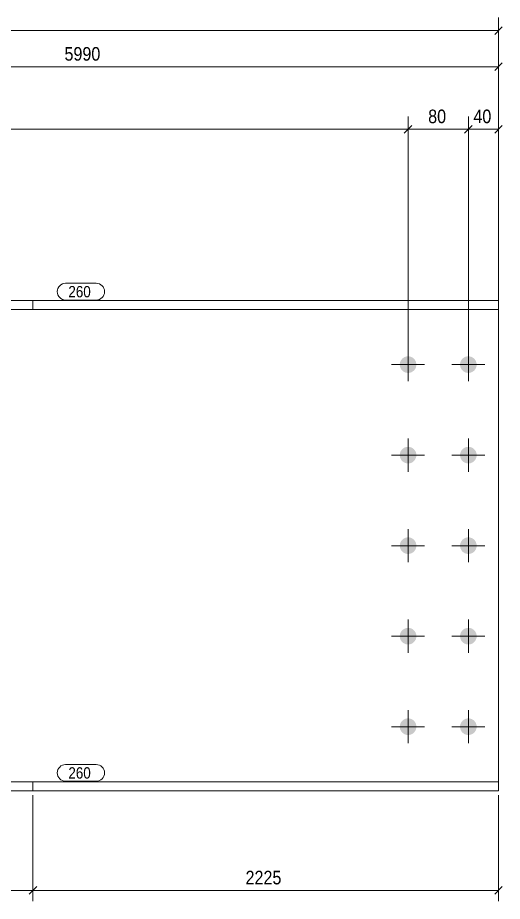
# Model space of a CAD drawing. Header units: millimetres. Extents: x 2 to 825, y 1 to 579.
# Drawn here: x 501 to 608.2, y 184.9 to 380.1 of the extents above; entities that cross this region are included whole.
import ezdxf

# ---------------------------------------------------------------- set-up
doc = ezdxf.new("R2010")
doc.units = ezdxf.units.MM
doc.linetypes.add('XKITLINE00', pattern=[0])
doc.linetypes.add('XKITLINE01', pattern=[4, 1, -1, 1, -1])
for name, color, linetype, lineweight in [('Bolt', 3, 'Continuous', 0), ('Dimensions', 7, 'Continuous', 0), ('Part', 2, 'Continuous', 0), ('PartMark', 7, 'Continuous', 0)]:
    doc.layers.add(name, color=color, linetype=linetype, lineweight=lineweight)
doc.styles.add('ARIAL', font='ARIAL.TTF')

# ---------------------------------------------------------------- blocks, each defined once
blk = doc.blocks.new('*A4')
at = {"layer": 'Bolt'}
for points in [[(585.52, 303.52), (585.52, 303.56), (585.53, 303.61), (585.53, 303.65), (585.54, 303.7), (585.54, 303.74), (585.55, 303.79), (585.56, 303.83), (585.57, 303.87), (585.58, 303.92), (585.59, 303.96), (585.6, 304), (585.61, 304.05), (585.63, 304.09), (585.64, 304.13), (585.66, 304.17), (585.68, 304.21), (585.7, 304.26), (585.72, 304.3), (585.74, 304.34), (585.76, 304.38), (585.78, 304.41), (585.81, 304.45), (585.83, 304.49), (585.86, 304.53), (585.88, 304.56), (585.91, 304.6), (585.94, 304.63), (585.97, 304.67), (586, 304.7), (586.03, 304.74), (586.06, 304.77), (586.09, 304.8), (586.12, 304.83), (586.16, 304.86), (586.19, 304.89), (586.23, 304.92), (586.26, 304.94), (586.3, 304.97), (586.34, 305), (586.37, 305.02), (586.41, 305.04), (586.45, 305.07), (586.49, 305.09), (586.53, 305.11), (586.57, 305.13), (586.61, 305.15), (586.65, 305.17), (586.69, 305.18), (586.74, 305.2), (586.78, 305.21), (586.82, 305.23), (586.87, 305.24), (586.91, 305.25), (586.95, 305.26), (587, 305.27), (587.04, 305.28), (587.09, 305.29), (587.13, 305.29), (587.18, 305.3), (587.22, 305.3), (587.26, 305.3), (587.31, 305.3), (587.35, 305.31), (587.4, 305.3), (587.44, 305.3), (587.49, 305.3), (587.53, 305.3), (587.58, 305.29), (587.62, 305.29), (587.67, 305.28), (587.71, 305.27), (587.76, 305.26), (587.8, 305.25), (587.84, 305.24), (587.89, 305.23), (587.93, 305.21), (587.97, 305.2), (588.01, 305.18), (588.06, 305.17), (588.1, 305.15), (588.14, 305.13), (588.18, 305.11), (588.22, 305.09), (588.26, 305.07), (588.3, 305.04), (588.34, 305.02), (588.37, 305), (588.41, 304.97), (588.45, 304.94), (588.48, 304.92), (588.52, 304.89), (588.55, 304.86), (588.59, 304.83), (588.62, 304.8), (588.65, 304.77), (588.68, 304.74), (588.71, 304.7), (588.74, 304.67), (588.77, 304.63), (588.8, 304.6), (588.83, 304.56), (588.85, 304.53), (588.88, 304.49), (588.9, 304.45), (588.93, 304.41), (588.95, 304.38), (588.97, 304.34), (588.99, 304.3), (589.01, 304.26), (589.03, 304.21), (589.05, 304.17), (589.07, 304.13), (589.08, 304.09), (589.1, 304.05), (589.11, 304), (589.12, 303.96), (589.13, 303.92), (589.14, 303.87), (589.15, 303.83), (589.16, 303.79), (589.17, 303.74), (589.17, 303.7), (589.18, 303.65), (589.18, 303.61), (589.19, 303.56), (589.19, 303.52), (589.19, 303.47), (589.19, 303.43), (589.19, 303.38), (589.18, 303.34), (589.18, 303.29), (589.17, 303.25), (589.17, 303.2), (589.16, 303.16), (589.15, 303.11), (589.14, 303.07), (589.13, 303.03), (589.12, 302.98), (589.11, 302.94), (589.1, 302.9), (589.08, 302.85), (589.07, 302.81), (589.05, 302.77), (589.03, 302.73), (589.01, 302.69), (588.99, 302.65), (588.97, 302.61), (588.95, 302.57), (588.93, 302.53), (588.9, 302.49), (588.88, 302.45), (588.85, 302.42), (588.83, 302.38), (588.8, 302.34), (588.77, 302.31), (588.74, 302.27), (588.71, 302.24), (588.68, 302.21), (588.65, 302.18), (588.62, 302.14), (588.59, 302.11), (588.55, 302.08), (588.52, 302.05), (588.48, 302.03), (588.45, 302), (588.41, 301.97), (588.37, 301.95), (588.34, 301.92), (588.3, 301.9), (588.26, 301.88), (588.22, 301.86), (588.18, 301.83), (588.14, 301.81), (588.1, 301.8), (588.06, 301.78), (588.01, 301.76), (587.97, 301.75), (587.93, 301.73), (587.89, 301.72), (587.84, 301.7), (587.8, 301.69), (587.76, 301.68), (587.71, 301.67), (587.67, 301.67), (587.62, 301.66), (587.58, 301.65), (587.53, 301.65), (587.49, 301.64), (587.44, 301.64), (587.4, 301.64), (587.35, 301.64), (587.31, 301.64), (587.26, 301.64), (587.22, 301.64), (587.18, 301.65), (587.13, 301.65), (587.09, 301.66), (587.04, 301.67), (587, 301.67), (586.95, 301.68), (586.91, 301.69), (586.87, 301.7), (586.82, 301.72), (586.78, 301.73), (586.74, 301.75), (586.69, 301.76), (586.65, 301.78), (586.61, 301.8), (586.57, 301.81), (586.53, 301.83), (586.49, 301.86), (586.45, 301.88), (586.41, 301.9), (586.37, 301.92), (586.34, 301.95), (586.3, 301.97), (586.26, 302), (586.23, 302.03), (586.19, 302.05), (586.16, 302.08), (586.12, 302.11), (586.09, 302.14), (586.06, 302.18), (586.03, 302.21), (586, 302.24), (585.97, 302.27), (585.94, 302.31), (585.91, 302.34), (585.88, 302.38), (585.86, 302.42), (585.83, 302.45), (585.81, 302.49), (585.78, 302.53), (585.76, 302.57), (585.74, 302.61), (585.72, 302.65), (585.7, 302.69), (585.68, 302.73), (585.66, 302.77), (585.64, 302.81), (585.63, 302.85), (585.61, 302.9), (585.6, 302.94), (585.59, 302.98), (585.58, 303.03), (585.57, 303.07), (585.56, 303.11), (585.55, 303.16), (585.54, 303.2), (585.54, 303.25), (585.53, 303.29), (585.53, 303.34), (585.52, 303.38), (585.52, 303.43), (585.52, 303.47)], [(598.86, 303.52), (598.86, 303.56), (598.86, 303.61), (598.86, 303.65), (598.87, 303.7), (598.87, 303.74), (598.88, 303.79), (598.89, 303.83), (598.9, 303.87), (598.91, 303.92), (598.92, 303.96), (598.93, 304), (598.95, 304.05), (598.96, 304.09), (598.98, 304.13), (598.99, 304.17), (599.01, 304.21), (599.03, 304.26), (599.05, 304.3), (599.07, 304.34), (599.09, 304.38), (599.12, 304.41), (599.14, 304.45), (599.16, 304.49), (599.19, 304.53), (599.22, 304.56), (599.24, 304.6), (599.27, 304.63), (599.3, 304.67), (599.33, 304.7), (599.36, 304.74), (599.39, 304.77), (599.42, 304.8), (599.46, 304.83), (599.49, 304.86), (599.53, 304.89), (599.56, 304.92), (599.6, 304.94), (599.63, 304.97), (599.67, 305), (599.71, 305.02), (599.75, 305.04), (599.78, 305.07), (599.82, 305.09), (599.86, 305.11), (599.9, 305.13), (599.95, 305.15), (599.99, 305.17), (600.03, 305.18), (600.07, 305.2), (600.11, 305.21), (600.16, 305.23), (600.2, 305.24), (600.24, 305.25), (600.29, 305.26), (600.33, 305.27), (600.37, 305.28), (600.42, 305.29), (600.46, 305.29), (600.51, 305.3), (600.55, 305.3), (600.6, 305.3), (600.64, 305.3), (600.69, 305.31), (600.73, 305.3), (600.78, 305.3), (600.82, 305.3), (600.87, 305.3), (600.91, 305.29), (600.96, 305.29), (601, 305.28), (601.05, 305.27), (601.09, 305.26), (601.13, 305.25), (601.18, 305.24), (601.22, 305.23), (601.26, 305.21), (601.31, 305.2), (601.35, 305.18), (601.39, 305.17), (601.43, 305.15), (601.47, 305.13), (601.51, 305.11), (601.55, 305.09), (601.59, 305.07), (601.63, 305.04), (601.67, 305.02), (601.71, 305), (601.74, 304.97), (601.78, 304.94), (601.82, 304.92), (601.85, 304.89), (601.89, 304.86), (601.92, 304.83), (601.95, 304.8), (601.98, 304.77), (602.02, 304.74), (602.05, 304.7), (602.08, 304.67), (602.11, 304.63), (602.13, 304.6), (602.16, 304.56), (602.19, 304.53), (602.21, 304.49), (602.24, 304.45), (602.26, 304.41), (602.28, 304.38), (602.3, 304.34), (602.33, 304.3), (602.35, 304.26), (602.36, 304.21), (602.38, 304.17), (602.4, 304.13), (602.41, 304.09), (602.43, 304.05), (602.44, 304), (602.45, 303.96), (602.47, 303.92), (602.48, 303.87), (602.49, 303.83), (602.49, 303.79), (602.5, 303.74), (602.51, 303.7), (602.51, 303.65), (602.52, 303.61), (602.52, 303.56), (602.52, 303.52), (602.52, 303.47), (602.52, 303.43), (602.52, 303.38), (602.52, 303.34), (602.51, 303.29), (602.51, 303.25), (602.5, 303.2), (602.49, 303.16), (602.49, 303.11), (602.48, 303.07), (602.47, 303.03), (602.45, 302.98), (602.44, 302.94), (602.43, 302.9), (602.41, 302.85), (602.4, 302.81), (602.38, 302.77), (602.36, 302.73), (602.35, 302.69), (602.33, 302.65), (602.3, 302.61), (602.28, 302.57), (602.26, 302.53), (602.24, 302.49), (602.21, 302.45), (602.19, 302.42), (602.16, 302.38), (602.13, 302.34), (602.11, 302.31), (602.08, 302.27), (602.05, 302.24), (602.02, 302.21), (601.98, 302.18), (601.95, 302.14), (601.92, 302.11), (601.89, 302.08), (601.85, 302.05), (601.82, 302.03), (601.78, 302), (601.74, 301.97), (601.71, 301.95), (601.67, 301.92), (601.63, 301.9), (601.59, 301.88), (601.55, 301.86), (601.51, 301.83), (601.47, 301.81), (601.43, 301.8), (601.39, 301.78), (601.35, 301.76), (601.31, 301.75), (601.26, 301.73), (601.22, 301.72), (601.18, 301.7), (601.13, 301.69), (601.09, 301.68), (601.05, 301.67), (601, 301.67), (600.96, 301.66), (600.91, 301.65), (600.87, 301.65), (600.82, 301.64), (600.78, 301.64), (600.73, 301.64), (600.69, 301.64), (600.64, 301.64), (600.6, 301.64), (600.55, 301.64), (600.51, 301.65), (600.46, 301.65), (600.42, 301.66), (600.37, 301.67), (600.33, 301.67), (600.29, 301.68), (600.24, 301.69), (600.2, 301.7), (600.16, 301.72), (600.11, 301.73), (600.07, 301.75), (600.03, 301.76), (599.99, 301.78), (599.95, 301.8), (599.9, 301.81), (599.86, 301.83), (599.82, 301.86), (599.78, 301.88), (599.75, 301.9), (599.71, 301.92), (599.67, 301.95), (599.63, 301.97), (599.6, 302), (599.56, 302.03), (599.53, 302.05), (599.49, 302.08), (599.46, 302.11), (599.42, 302.14), (599.39, 302.18), (599.36, 302.21), (599.33, 302.24), (599.3, 302.27), (599.27, 302.31), (599.24, 302.34), (599.22, 302.38), (599.19, 302.42), (599.16, 302.45), (599.14, 302.49), (599.12, 302.53), (599.09, 302.57), (599.07, 302.61), (599.05, 302.65), (599.03, 302.69), (599.01, 302.73), (598.99, 302.77), (598.98, 302.81), (598.96, 302.85), (598.95, 302.9), (598.93, 302.94), (598.92, 302.98), (598.91, 303.03), (598.9, 303.07), (598.89, 303.11), (598.88, 303.16), (598.87, 303.2), (598.87, 303.25), (598.86, 303.29), (598.86, 303.34), (598.86, 303.38), (598.86, 303.43), (598.85, 303.47)], [(585.52, 283.52), (585.52, 283.56), (585.53, 283.61), (585.53, 283.65), (585.54, 283.7), (585.54, 283.74), (585.55, 283.79), (585.56, 283.83), (585.57, 283.87), (585.58, 283.92), (585.59, 283.96), (585.6, 284), (585.61, 284.05), (585.63, 284.09), (585.64, 284.13), (585.66, 284.17), (585.68, 284.21), (585.7, 284.26), (585.72, 284.3), (585.74, 284.34), (585.76, 284.38), (585.78, 284.41), (585.81, 284.45), (585.83, 284.49), (585.86, 284.53), (585.88, 284.56), (585.91, 284.6), (585.94, 284.63), (585.97, 284.67), (586, 284.7), (586.03, 284.74), (586.06, 284.77), (586.09, 284.8), (586.12, 284.83), (586.16, 284.86), (586.19, 284.89), (586.23, 284.92), (586.26, 284.94), (586.3, 284.97), (586.34, 285), (586.37, 285.02), (586.41, 285.04), (586.45, 285.07), (586.49, 285.09), (586.53, 285.11), (586.57, 285.13), (586.61, 285.15), (586.65, 285.17), (586.69, 285.18), (586.74, 285.2), (586.78, 285.21), (586.82, 285.23), (586.87, 285.24), (586.91, 285.25), (586.95, 285.26), (587, 285.27), (587.04, 285.28), (587.09, 285.29), (587.13, 285.29), (587.18, 285.3), (587.22, 285.3), (587.26, 285.3), (587.31, 285.3), (587.35, 285.31), (587.4, 285.3), (587.44, 285.3), (587.49, 285.3), (587.53, 285.3), (587.58, 285.29), (587.62, 285.29), (587.67, 285.28), (587.71, 285.27), (587.76, 285.26), (587.8, 285.25), (587.84, 285.24), (587.89, 285.23), (587.93, 285.21), (587.97, 285.2), (588.01, 285.18), (588.06, 285.17), (588.1, 285.15), (588.14, 285.13), (588.18, 285.11), (588.22, 285.09), (588.26, 285.07), (588.3, 285.04), (588.34, 285.02), (588.37, 285), (588.41, 284.97), (588.45, 284.94), (588.48, 284.92), (588.52, 284.89), (588.55, 284.86), (588.59, 284.83), (588.62, 284.8), (588.65, 284.77), (588.68, 284.74), (588.71, 284.7), (588.74, 284.67), (588.77, 284.63), (588.8, 284.6), (588.83, 284.56), (588.85, 284.53), (588.88, 284.49), (588.9, 284.45), (588.93, 284.41), (588.95, 284.38), (588.97, 284.34), (588.99, 284.3), (589.01, 284.26), (589.03, 284.21), (589.05, 284.17), (589.07, 284.13), (589.08, 284.09), (589.1, 284.05), (589.11, 284), (589.12, 283.96), (589.13, 283.92), (589.14, 283.87), (589.15, 283.83), (589.16, 283.79), (589.17, 283.74), (589.17, 283.7), (589.18, 283.65), (589.18, 283.61), (589.19, 283.56), (589.19, 283.52), (589.19, 283.47), (589.19, 283.43), (589.19, 283.38), (589.18, 283.34), (589.18, 283.29), (589.17, 283.25), (589.17, 283.2), (589.16, 283.16), (589.15, 283.11), (589.14, 283.07), (589.13, 283.03), (589.12, 282.98), (589.11, 282.94), (589.1, 282.9), (589.08, 282.85), (589.07, 282.81), (589.05, 282.77), (589.03, 282.73), (589.01, 282.69), (588.99, 282.65), (588.97, 282.61), (588.95, 282.57), (588.93, 282.53), (588.9, 282.49), (588.88, 282.45), (588.85, 282.42), (588.83, 282.38), (588.8, 282.34), (588.77, 282.31), (588.74, 282.27), (588.71, 282.24), (588.68, 282.21), (588.65, 282.18), (588.62, 282.14), (588.59, 282.11), (588.55, 282.08), (588.52, 282.05), (588.48, 282.03), (588.45, 282), (588.41, 281.97), (588.37, 281.95), (588.34, 281.92), (588.3, 281.9), (588.26, 281.88), (588.22, 281.86), (588.18, 281.83), (588.14, 281.81), (588.1, 281.8), (588.06, 281.78), (588.01, 281.76), (587.97, 281.75), (587.93, 281.73), (587.89, 281.72), (587.84, 281.7), (587.8, 281.69), (587.76, 281.68), (587.71, 281.67), (587.67, 281.67), (587.62, 281.66), (587.58, 281.65), (587.53, 281.65), (587.49, 281.64), (587.44, 281.64), (587.4, 281.64), (587.35, 281.64), (587.31, 281.64), (587.26, 281.64), (587.22, 281.64), (587.18, 281.65), (587.13, 281.65), (587.09, 281.66), (587.04, 281.67), (587, 281.67), (586.95, 281.68), (586.91, 281.69), (586.87, 281.7), (586.82, 281.72), (586.78, 281.73), (586.74, 281.75), (586.69, 281.76), (586.65, 281.78), (586.61, 281.8), (586.57, 281.81), (586.53, 281.83), (586.49, 281.86), (586.45, 281.88), (586.41, 281.9), (586.37, 281.92), (586.34, 281.95), (586.3, 281.97), (586.26, 282), (586.23, 282.03), (586.19, 282.05), (586.16, 282.08), (586.12, 282.11), (586.09, 282.14), (586.06, 282.18), (586.03, 282.21), (586, 282.24), (585.97, 282.27), (585.94, 282.31), (585.91, 282.34), (585.88, 282.38), (585.86, 282.42), (585.83, 282.45), (585.81, 282.49), (585.78, 282.53), (585.76, 282.57), (585.74, 282.61), (585.72, 282.65), (585.7, 282.69), (585.68, 282.73), (585.66, 282.77), (585.64, 282.81), (585.63, 282.85), (585.61, 282.9), (585.6, 282.94), (585.59, 282.98), (585.58, 283.03), (585.57, 283.07), (585.56, 283.11), (585.55, 283.16), (585.54, 283.2), (585.54, 283.25), (585.53, 283.29), (585.53, 283.34), (585.52, 283.38), (585.52, 283.43), (585.52, 283.47)], [(598.86, 283.52), (598.86, 283.56), (598.86, 283.61), (598.86, 283.65), (598.87, 283.7), (598.87, 283.74), (598.88, 283.79), (598.89, 283.83), (598.9, 283.87), (598.91, 283.92), (598.92, 283.96), (598.93, 284), (598.95, 284.05), (598.96, 284.09), (598.98, 284.13), (598.99, 284.17), (599.01, 284.21), (599.03, 284.26), (599.05, 284.3), (599.07, 284.34), (599.09, 284.38), (599.12, 284.41), (599.14, 284.45), (599.16, 284.49), (599.19, 284.53), (599.22, 284.56), (599.24, 284.6), (599.27, 284.63), (599.3, 284.67), (599.33, 284.7), (599.36, 284.74), (599.39, 284.77), (599.42, 284.8), (599.46, 284.83), (599.49, 284.86), (599.53, 284.89), (599.56, 284.92), (599.6, 284.94), (599.63, 284.97), (599.67, 285), (599.71, 285.02), (599.75, 285.04), (599.78, 285.07), (599.82, 285.09), (599.86, 285.11), (599.9, 285.13), (599.95, 285.15), (599.99, 285.17), (600.03, 285.18), (600.07, 285.2), (600.11, 285.21), (600.16, 285.23), (600.2, 285.24), (600.24, 285.25), (600.29, 285.26), (600.33, 285.27), (600.37, 285.28), (600.42, 285.29), (600.46, 285.29), (600.51, 285.3), (600.55, 285.3), (600.6, 285.3), (600.64, 285.3), (600.69, 285.31), (600.73, 285.3), (600.78, 285.3), (600.82, 285.3), (600.87, 285.3), (600.91, 285.29), (600.96, 285.29), (601, 285.28), (601.05, 285.27), (601.09, 285.26), (601.13, 285.25), (601.18, 285.24), (601.22, 285.23), (601.26, 285.21), (601.31, 285.2), (601.35, 285.18), (601.39, 285.17), (601.43, 285.15), (601.47, 285.13), (601.51, 285.11), (601.55, 285.09), (601.59, 285.07), (601.63, 285.04), (601.67, 285.02), (601.71, 285), (601.74, 284.97), (601.78, 284.94), (601.82, 284.92), (601.85, 284.89), (601.89, 284.86), (601.92, 284.83), (601.95, 284.8), (601.98, 284.77), (602.02, 284.74), (602.05, 284.7), (602.08, 284.67), (602.11, 284.63), (602.13, 284.6), (602.16, 284.56), (602.19, 284.53), (602.21, 284.49), (602.24, 284.45), (602.26, 284.41), (602.28, 284.38), (602.3, 284.34), (602.33, 284.3), (602.35, 284.26), (602.36, 284.21), (602.38, 284.17), (602.4, 284.13), (602.41, 284.09), (602.43, 284.05), (602.44, 284), (602.45, 283.96), (602.47, 283.92), (602.48, 283.87), (602.49, 283.83), (602.49, 283.79), (602.5, 283.74), (602.51, 283.7), (602.51, 283.65), (602.52, 283.61), (602.52, 283.56), (602.52, 283.52), (602.52, 283.47), (602.52, 283.43), (602.52, 283.38), (602.52, 283.34), (602.51, 283.29), (602.51, 283.25), (602.5, 283.2), (602.49, 283.16), (602.49, 283.11), (602.48, 283.07), (602.47, 283.03), (602.45, 282.98), (602.44, 282.94), (602.43, 282.9), (602.41, 282.85), (602.4, 282.81), (602.38, 282.77), (602.36, 282.73), (602.35, 282.69), (602.33, 282.65), (602.3, 282.61), (602.28, 282.57), (602.26, 282.53), (602.24, 282.49), (602.21, 282.45), (602.19, 282.42), (602.16, 282.38), (602.13, 282.34), (602.11, 282.31), (602.08, 282.27), (602.05, 282.24), (602.02, 282.21), (601.98, 282.18), (601.95, 282.14), (601.92, 282.11), (601.89, 282.08), (601.85, 282.05), (601.82, 282.03), (601.78, 282), (601.74, 281.97), (601.71, 281.95), (601.67, 281.92), (601.63, 281.9), (601.59, 281.88), (601.55, 281.86), (601.51, 281.83), (601.47, 281.81), (601.43, 281.8), (601.39, 281.78), (601.35, 281.76), (601.31, 281.75), (601.26, 281.73), (601.22, 281.72), (601.18, 281.7), (601.13, 281.69), (601.09, 281.68), (601.05, 281.67), (601, 281.67), (600.96, 281.66), (600.91, 281.65), (600.87, 281.65), (600.82, 281.64), (600.78, 281.64), (600.73, 281.64), (600.69, 281.64), (600.64, 281.64), (600.6, 281.64), (600.55, 281.64), (600.51, 281.65), (600.46, 281.65), (600.42, 281.66), (600.37, 281.67), (600.33, 281.67), (600.29, 281.68), (600.24, 281.69), (600.2, 281.7), (600.16, 281.72), (600.11, 281.73), (600.07, 281.75), (600.03, 281.76), (599.99, 281.78), (599.95, 281.8), (599.9, 281.81), (599.86, 281.83), (599.82, 281.86), (599.78, 281.88), (599.75, 281.9), (599.71, 281.92), (599.67, 281.95), (599.63, 281.97), (599.6, 282), (599.56, 282.03), (599.53, 282.05), (599.49, 282.08), (599.46, 282.11), (599.42, 282.14), (599.39, 282.18), (599.36, 282.21), (599.33, 282.24), (599.3, 282.27), (599.27, 282.31), (599.24, 282.34), (599.22, 282.38), (599.19, 282.42), (599.16, 282.45), (599.14, 282.49), (599.12, 282.53), (599.09, 282.57), (599.07, 282.61), (599.05, 282.65), (599.03, 282.69), (599.01, 282.73), (598.99, 282.77), (598.98, 282.81), (598.96, 282.85), (598.95, 282.9), (598.93, 282.94), (598.92, 282.98), (598.91, 283.03), (598.9, 283.07), (598.89, 283.11), (598.88, 283.16), (598.87, 283.2), (598.87, 283.25), (598.86, 283.29), (598.86, 283.34), (598.86, 283.38), (598.86, 283.43), (598.85, 283.47)], [(585.52, 263.52), (585.52, 263.56), (585.53, 263.61), (585.53, 263.65), (585.54, 263.7), (585.54, 263.74), (585.55, 263.79), (585.56, 263.83), (585.57, 263.87), (585.58, 263.92), (585.59, 263.96), (585.6, 264), (585.61, 264.05), (585.63, 264.09), (585.64, 264.13), (585.66, 264.17), (585.68, 264.21), (585.7, 264.26), (585.72, 264.3), (585.74, 264.34), (585.76, 264.38), (585.78, 264.41), (585.81, 264.45), (585.83, 264.49), (585.86, 264.53), (585.88, 264.56), (585.91, 264.6), (585.94, 264.63), (585.97, 264.67), (586, 264.7), (586.03, 264.74), (586.06, 264.77), (586.09, 264.8), (586.12, 264.83), (586.16, 264.86), (586.19, 264.89), (586.23, 264.92), (586.26, 264.94), (586.3, 264.97), (586.34, 265), (586.37, 265.02), (586.41, 265.04), (586.45, 265.07), (586.49, 265.09), (586.53, 265.11), (586.57, 265.13), (586.61, 265.15), (586.65, 265.17), (586.69, 265.18), (586.74, 265.2), (586.78, 265.21), (586.82, 265.23), (586.87, 265.24), (586.91, 265.25), (586.95, 265.26), (587, 265.27), (587.04, 265.28), (587.09, 265.29), (587.13, 265.29), (587.18, 265.3), (587.22, 265.3), (587.26, 265.3), (587.31, 265.3), (587.35, 265.31), (587.4, 265.3), (587.44, 265.3), (587.49, 265.3), (587.53, 265.3), (587.58, 265.29), (587.62, 265.29), (587.67, 265.28), (587.71, 265.27), (587.76, 265.26), (587.8, 265.25), (587.84, 265.24), (587.89, 265.23), (587.93, 265.21), (587.97, 265.2), (588.01, 265.18), (588.06, 265.17), (588.1, 265.15), (588.14, 265.13), (588.18, 265.11), (588.22, 265.09), (588.26, 265.07), (588.3, 265.04), (588.34, 265.02), (588.37, 265), (588.41, 264.97), (588.45, 264.94), (588.48, 264.92), (588.52, 264.89), (588.55, 264.86), (588.59, 264.83), (588.62, 264.8), (588.65, 264.77), (588.68, 264.74), (588.71, 264.7), (588.74, 264.67), (588.77, 264.63), (588.8, 264.6), (588.83, 264.56), (588.85, 264.53), (588.88, 264.49), (588.9, 264.45), (588.93, 264.41), (588.95, 264.38), (588.97, 264.34), (588.99, 264.3), (589.01, 264.26), (589.03, 264.21), (589.05, 264.17), (589.07, 264.13), (589.08, 264.09), (589.1, 264.05), (589.11, 264), (589.12, 263.96), (589.13, 263.92), (589.14, 263.87), (589.15, 263.83), (589.16, 263.79), (589.17, 263.74), (589.17, 263.7), (589.18, 263.65), (589.18, 263.61), (589.19, 263.56), (589.19, 263.52), (589.19, 263.47), (589.19, 263.43), (589.19, 263.38), (589.18, 263.34), (589.18, 263.29), (589.17, 263.25), (589.17, 263.2), (589.16, 263.16), (589.15, 263.11), (589.14, 263.07), (589.13, 263.03), (589.12, 262.98), (589.11, 262.94), (589.1, 262.9), (589.08, 262.85), (589.07, 262.81), (589.05, 262.77), (589.03, 262.73), (589.01, 262.69), (588.99, 262.65), (588.97, 262.61), (588.95, 262.57), (588.93, 262.53), (588.9, 262.49), (588.88, 262.45), (588.85, 262.42), (588.83, 262.38), (588.8, 262.34), (588.77, 262.31), (588.74, 262.27), (588.71, 262.24), (588.68, 262.21), (588.65, 262.18), (588.62, 262.14), (588.59, 262.11), (588.55, 262.08), (588.52, 262.05), (588.48, 262.03), (588.45, 262), (588.41, 261.97), (588.37, 261.95), (588.34, 261.92), (588.3, 261.9), (588.26, 261.88), (588.22, 261.86), (588.18, 261.83), (588.14, 261.81), (588.1, 261.8), (588.06, 261.78), (588.01, 261.76), (587.97, 261.75), (587.93, 261.73), (587.89, 261.72), (587.84, 261.7), (587.8, 261.69), (587.76, 261.68), (587.71, 261.67), (587.67, 261.67), (587.62, 261.66), (587.58, 261.65), (587.53, 261.65), (587.49, 261.64), (587.44, 261.64), (587.4, 261.64), (587.35, 261.64), (587.31, 261.64), (587.26, 261.64), (587.22, 261.64), (587.18, 261.65), (587.13, 261.65), (587.09, 261.66), (587.04, 261.67), (587, 261.67), (586.95, 261.68), (586.91, 261.69), (586.87, 261.7), (586.82, 261.72), (586.78, 261.73), (586.74, 261.75), (586.69, 261.76), (586.65, 261.78), (586.61, 261.8), (586.57, 261.81), (586.53, 261.83), (586.49, 261.86), (586.45, 261.88), (586.41, 261.9), (586.37, 261.92), (586.34, 261.95), (586.3, 261.97), (586.26, 262), (586.23, 262.03), (586.19, 262.05), (586.16, 262.08), (586.12, 262.11), (586.09, 262.14), (586.06, 262.18), (586.03, 262.21), (586, 262.24), (585.97, 262.27), (585.94, 262.31), (585.91, 262.34), (585.88, 262.38), (585.86, 262.42), (585.83, 262.45), (585.81, 262.49), (585.78, 262.53), (585.76, 262.57), (585.74, 262.61), (585.72, 262.65), (585.7, 262.69), (585.68, 262.73), (585.66, 262.77), (585.64, 262.81), (585.63, 262.85), (585.61, 262.9), (585.6, 262.94), (585.59, 262.98), (585.58, 263.03), (585.57, 263.07), (585.56, 263.11), (585.55, 263.16), (585.54, 263.2), (585.54, 263.25), (585.53, 263.29), (585.53, 263.34), (585.52, 263.38), (585.52, 263.43), (585.52, 263.47)], [(598.86, 263.52), (598.86, 263.56), (598.86, 263.61), (598.86, 263.65), (598.87, 263.7), (598.87, 263.74), (598.88, 263.79), (598.89, 263.83), (598.9, 263.87), (598.91, 263.92), (598.92, 263.96), (598.93, 264), (598.95, 264.05), (598.96, 264.09), (598.98, 264.13), (598.99, 264.17), (599.01, 264.21), (599.03, 264.26), (599.05, 264.3), (599.07, 264.34), (599.09, 264.38), (599.12, 264.41), (599.14, 264.45), (599.16, 264.49), (599.19, 264.53), (599.22, 264.56), (599.24, 264.6), (599.27, 264.63), (599.3, 264.67), (599.33, 264.7), (599.36, 264.74), (599.39, 264.77), (599.42, 264.8), (599.46, 264.83), (599.49, 264.86), (599.53, 264.89), (599.56, 264.92), (599.6, 264.94), (599.63, 264.97), (599.67, 265), (599.71, 265.02), (599.75, 265.04), (599.78, 265.07), (599.82, 265.09), (599.86, 265.11), (599.9, 265.13), (599.95, 265.15), (599.99, 265.17), (600.03, 265.18), (600.07, 265.2), (600.11, 265.21), (600.16, 265.23), (600.2, 265.24), (600.24, 265.25), (600.29, 265.26), (600.33, 265.27), (600.37, 265.28), (600.42, 265.29), (600.46, 265.29), (600.51, 265.3), (600.55, 265.3), (600.6, 265.3), (600.64, 265.3), (600.69, 265.31), (600.73, 265.3), (600.78, 265.3), (600.82, 265.3), (600.87, 265.3), (600.91, 265.29), (600.96, 265.29), (601, 265.28), (601.05, 265.27), (601.09, 265.26), (601.13, 265.25), (601.18, 265.24), (601.22, 265.23), (601.26, 265.21), (601.31, 265.2), (601.35, 265.18), (601.39, 265.17), (601.43, 265.15), (601.47, 265.13), (601.51, 265.11), (601.55, 265.09), (601.59, 265.07), (601.63, 265.04), (601.67, 265.02), (601.71, 265), (601.74, 264.97), (601.78, 264.94), (601.82, 264.92), (601.85, 264.89), (601.89, 264.86), (601.92, 264.83), (601.95, 264.8), (601.98, 264.77), (602.02, 264.74), (602.05, 264.7), (602.08, 264.67), (602.11, 264.63), (602.13, 264.6), (602.16, 264.56), (602.19, 264.53), (602.21, 264.49), (602.24, 264.45), (602.26, 264.41), (602.28, 264.38), (602.3, 264.34), (602.33, 264.3), (602.35, 264.26), (602.36, 264.21), (602.38, 264.17), (602.4, 264.13), (602.41, 264.09), (602.43, 264.05), (602.44, 264), (602.45, 263.96), (602.47, 263.92), (602.48, 263.87), (602.49, 263.83), (602.49, 263.79), (602.5, 263.74), (602.51, 263.7), (602.51, 263.65), (602.52, 263.61), (602.52, 263.56), (602.52, 263.52), (602.52, 263.47), (602.52, 263.43), (602.52, 263.38), (602.52, 263.34), (602.51, 263.29), (602.51, 263.25), (602.5, 263.2), (602.49, 263.16), (602.49, 263.11), (602.48, 263.07), (602.47, 263.03), (602.45, 262.98), (602.44, 262.94), (602.43, 262.9), (602.41, 262.85), (602.4, 262.81), (602.38, 262.77), (602.36, 262.73), (602.35, 262.69), (602.33, 262.65), (602.3, 262.61), (602.28, 262.57), (602.26, 262.53), (602.24, 262.49), (602.21, 262.45), (602.19, 262.42), (602.16, 262.38), (602.13, 262.34), (602.11, 262.31), (602.08, 262.27), (602.05, 262.24), (602.02, 262.21), (601.98, 262.18), (601.95, 262.14), (601.92, 262.11), (601.89, 262.08), (601.85, 262.05), (601.82, 262.03), (601.78, 262), (601.74, 261.97), (601.71, 261.95), (601.67, 261.92), (601.63, 261.9), (601.59, 261.88), (601.55, 261.86), (601.51, 261.83), (601.47, 261.81), (601.43, 261.8), (601.39, 261.78), (601.35, 261.76), (601.31, 261.75), (601.26, 261.73), (601.22, 261.72), (601.18, 261.7), (601.13, 261.69), (601.09, 261.68), (601.05, 261.67), (601, 261.67), (600.96, 261.66), (600.91, 261.65), (600.87, 261.65), (600.82, 261.64), (600.78, 261.64), (600.73, 261.64), (600.69, 261.64), (600.64, 261.64), (600.6, 261.64), (600.55, 261.64), (600.51, 261.65), (600.46, 261.65), (600.42, 261.66), (600.37, 261.67), (600.33, 261.67), (600.29, 261.68), (600.24, 261.69), (600.2, 261.7), (600.16, 261.72), (600.11, 261.73), (600.07, 261.75), (600.03, 261.76), (599.99, 261.78), (599.95, 261.8), (599.9, 261.81), (599.86, 261.83), (599.82, 261.86), (599.78, 261.88), (599.75, 261.9), (599.71, 261.92), (599.67, 261.95), (599.63, 261.97), (599.6, 262), (599.56, 262.03), (599.53, 262.05), (599.49, 262.08), (599.46, 262.11), (599.42, 262.14), (599.39, 262.18), (599.36, 262.21), (599.33, 262.24), (599.3, 262.27), (599.27, 262.31), (599.24, 262.34), (599.22, 262.38), (599.19, 262.42), (599.16, 262.45), (599.14, 262.49), (599.12, 262.53), (599.09, 262.57), (599.07, 262.61), (599.05, 262.65), (599.03, 262.69), (599.01, 262.73), (598.99, 262.77), (598.98, 262.81), (598.96, 262.85), (598.95, 262.9), (598.93, 262.94), (598.92, 262.98), (598.91, 263.03), (598.9, 263.07), (598.89, 263.11), (598.88, 263.16), (598.87, 263.2), (598.87, 263.25), (598.86, 263.29), (598.86, 263.34), (598.86, 263.38), (598.86, 263.43), (598.85, 263.47)], [(585.52, 243.52), (585.52, 243.56), (585.53, 243.61), (585.53, 243.65), (585.54, 243.7), (585.54, 243.74), (585.55, 243.79), (585.56, 243.83), (585.57, 243.87), (585.58, 243.92), (585.59, 243.96), (585.6, 244), (585.61, 244.05), (585.63, 244.09), (585.64, 244.13), (585.66, 244.17), (585.68, 244.21), (585.7, 244.26), (585.72, 244.3), (585.74, 244.34), (585.76, 244.38), (585.78, 244.41), (585.81, 244.45), (585.83, 244.49), (585.86, 244.53), (585.88, 244.56), (585.91, 244.6), (585.94, 244.63), (585.97, 244.67), (586, 244.7), (586.03, 244.74), (586.06, 244.77), (586.09, 244.8), (586.12, 244.83), (586.16, 244.86), (586.19, 244.89), (586.23, 244.92), (586.26, 244.94), (586.3, 244.97), (586.34, 245), (586.37, 245.02), (586.41, 245.04), (586.45, 245.07), (586.49, 245.09), (586.53, 245.11), (586.57, 245.13), (586.61, 245.15), (586.65, 245.17), (586.69, 245.18), (586.74, 245.2), (586.78, 245.21), (586.82, 245.23), (586.87, 245.24), (586.91, 245.25), (586.95, 245.26), (587, 245.27), (587.04, 245.28), (587.09, 245.29), (587.13, 245.29), (587.18, 245.3), (587.22, 245.3), (587.26, 245.3), (587.31, 245.3), (587.35, 245.31), (587.4, 245.3), (587.44, 245.3), (587.49, 245.3), (587.53, 245.3), (587.58, 245.29), (587.62, 245.29), (587.67, 245.28), (587.71, 245.27), (587.76, 245.26), (587.8, 245.25), (587.84, 245.24), (587.89, 245.23), (587.93, 245.21), (587.97, 245.2), (588.01, 245.18), (588.06, 245.17), (588.1, 245.15), (588.14, 245.13), (588.18, 245.11), (588.22, 245.09), (588.26, 245.07), (588.3, 245.04), (588.34, 245.02), (588.37, 245), (588.41, 244.97), (588.45, 244.94), (588.48, 244.92), (588.52, 244.89), (588.55, 244.86), (588.59, 244.83), (588.62, 244.8), (588.65, 244.77), (588.68, 244.74), (588.71, 244.7), (588.74, 244.67), (588.77, 244.63), (588.8, 244.6), (588.83, 244.56), (588.85, 244.53), (588.88, 244.49), (588.9, 244.45), (588.93, 244.41), (588.95, 244.38), (588.97, 244.34), (588.99, 244.3), (589.01, 244.26), (589.03, 244.21), (589.05, 244.17), (589.07, 244.13), (589.08, 244.09), (589.1, 244.05), (589.11, 244), (589.12, 243.96), (589.13, 243.92), (589.14, 243.87), (589.15, 243.83), (589.16, 243.79), (589.17, 243.74), (589.17, 243.7), (589.18, 243.65), (589.18, 243.61), (589.19, 243.56), (589.19, 243.52), (589.19, 243.47), (589.19, 243.43), (589.19, 243.38), (589.18, 243.34), (589.18, 243.29), (589.17, 243.25), (589.17, 243.2), (589.16, 243.16), (589.15, 243.11), (589.14, 243.07), (589.13, 243.03), (589.12, 242.98), (589.11, 242.94), (589.1, 242.9), (589.08, 242.85), (589.07, 242.81), (589.05, 242.77), (589.03, 242.73), (589.01, 242.69), (588.99, 242.65), (588.97, 242.61), (588.95, 242.57), (588.93, 242.53), (588.9, 242.49), (588.88, 242.45), (588.85, 242.42), (588.83, 242.38), (588.8, 242.34), (588.77, 242.31), (588.74, 242.27), (588.71, 242.24), (588.68, 242.21), (588.65, 242.18), (588.62, 242.14), (588.59, 242.11), (588.55, 242.08), (588.52, 242.05), (588.48, 242.03), (588.45, 242), (588.41, 241.97), (588.37, 241.95), (588.34, 241.92), (588.3, 241.9), (588.26, 241.88), (588.22, 241.86), (588.18, 241.83), (588.14, 241.81), (588.1, 241.8), (588.06, 241.78), (588.01, 241.76), (587.97, 241.75), (587.93, 241.73), (587.89, 241.72), (587.84, 241.7), (587.8, 241.69), (587.76, 241.68), (587.71, 241.67), (587.67, 241.67), (587.62, 241.66), (587.58, 241.65), (587.53, 241.65), (587.49, 241.64), (587.44, 241.64), (587.4, 241.64), (587.35, 241.64), (587.31, 241.64), (587.26, 241.64), (587.22, 241.64), (587.18, 241.65), (587.13, 241.65), (587.09, 241.66), (587.04, 241.67), (587, 241.67), (586.95, 241.68), (586.91, 241.69), (586.87, 241.7), (586.82, 241.72), (586.78, 241.73), (586.74, 241.75), (586.69, 241.76), (586.65, 241.78), (586.61, 241.8), (586.57, 241.81), (586.53, 241.83), (586.49, 241.86), (586.45, 241.88), (586.41, 241.9), (586.37, 241.92), (586.34, 241.95), (586.3, 241.97), (586.26, 242), (586.23, 242.03), (586.19, 242.05), (586.16, 242.08), (586.12, 242.11), (586.09, 242.14), (586.06, 242.18), (586.03, 242.21), (586, 242.24), (585.97, 242.27), (585.94, 242.31), (585.91, 242.34), (585.88, 242.38), (585.86, 242.42), (585.83, 242.45), (585.81, 242.49), (585.78, 242.53), (585.76, 242.57), (585.74, 242.61), (585.72, 242.65), (585.7, 242.69), (585.68, 242.73), (585.66, 242.77), (585.64, 242.81), (585.63, 242.85), (585.61, 242.9), (585.6, 242.94), (585.59, 242.98), (585.58, 243.03), (585.57, 243.07), (585.56, 243.11), (585.55, 243.16), (585.54, 243.2), (585.54, 243.25), (585.53, 243.29), (585.53, 243.34), (585.52, 243.38), (585.52, 243.43), (585.52, 243.47)], [(598.86, 243.52), (598.86, 243.56), (598.86, 243.61), (598.86, 243.65), (598.87, 243.7), (598.87, 243.74), (598.88, 243.79), (598.89, 243.83), (598.9, 243.87), (598.91, 243.92), (598.92, 243.96), (598.93, 244), (598.95, 244.05), (598.96, 244.09), (598.98, 244.13), (598.99, 244.17), (599.01, 244.21), (599.03, 244.26), (599.05, 244.3), (599.07, 244.34), (599.09, 244.38), (599.12, 244.41), (599.14, 244.45), (599.16, 244.49), (599.19, 244.53), (599.22, 244.56), (599.24, 244.6), (599.27, 244.63), (599.3, 244.67), (599.33, 244.7), (599.36, 244.74), (599.39, 244.77), (599.42, 244.8), (599.46, 244.83), (599.49, 244.86), (599.53, 244.89), (599.56, 244.92), (599.6, 244.94), (599.63, 244.97), (599.67, 245), (599.71, 245.02), (599.75, 245.04), (599.78, 245.07), (599.82, 245.09), (599.86, 245.11), (599.9, 245.13), (599.95, 245.15), (599.99, 245.17), (600.03, 245.18), (600.07, 245.2), (600.11, 245.21), (600.16, 245.23), (600.2, 245.24), (600.24, 245.25), (600.29, 245.26), (600.33, 245.27), (600.37, 245.28), (600.42, 245.29), (600.46, 245.29), (600.51, 245.3), (600.55, 245.3), (600.6, 245.3), (600.64, 245.3), (600.69, 245.31), (600.73, 245.3), (600.78, 245.3), (600.82, 245.3), (600.87, 245.3), (600.91, 245.29), (600.96, 245.29), (601, 245.28), (601.05, 245.27), (601.09, 245.26), (601.13, 245.25), (601.18, 245.24), (601.22, 245.23), (601.26, 245.21), (601.31, 245.2), (601.35, 245.18), (601.39, 245.17), (601.43, 245.15), (601.47, 245.13), (601.51, 245.11), (601.55, 245.09), (601.59, 245.07), (601.63, 245.04), (601.67, 245.02), (601.71, 245), (601.74, 244.97), (601.78, 244.94), (601.82, 244.92), (601.85, 244.89), (601.89, 244.86), (601.92, 244.83), (601.95, 244.8), (601.98, 244.77), (602.02, 244.74), (602.05, 244.7), (602.08, 244.67), (602.11, 244.63), (602.13, 244.6), (602.16, 244.56), (602.19, 244.53), (602.21, 244.49), (602.24, 244.45), (602.26, 244.41), (602.28, 244.38), (602.3, 244.34), (602.33, 244.3), (602.35, 244.26), (602.36, 244.21), (602.38, 244.17), (602.4, 244.13), (602.41, 244.09), (602.43, 244.05), (602.44, 244), (602.45, 243.96), (602.47, 243.92), (602.48, 243.87), (602.49, 243.83), (602.49, 243.79), (602.5, 243.74), (602.51, 243.7), (602.51, 243.65), (602.52, 243.61), (602.52, 243.56), (602.52, 243.52), (602.52, 243.47), (602.52, 243.43), (602.52, 243.38), (602.52, 243.34), (602.51, 243.29), (602.51, 243.25), (602.5, 243.2), (602.49, 243.16), (602.49, 243.11), (602.48, 243.07), (602.47, 243.03), (602.45, 242.98), (602.44, 242.94), (602.43, 242.9), (602.41, 242.85), (602.4, 242.81), (602.38, 242.77), (602.36, 242.73), (602.35, 242.69), (602.33, 242.65), (602.3, 242.61), (602.28, 242.57), (602.26, 242.53), (602.24, 242.49), (602.21, 242.45), (602.19, 242.42), (602.16, 242.38), (602.13, 242.34), (602.11, 242.31), (602.08, 242.27), (602.05, 242.24), (602.02, 242.21), (601.98, 242.18), (601.95, 242.14), (601.92, 242.11), (601.89, 242.08), (601.85, 242.05), (601.82, 242.03), (601.78, 242), (601.74, 241.97), (601.71, 241.95), (601.67, 241.92), (601.63, 241.9), (601.59, 241.88), (601.55, 241.86), (601.51, 241.83), (601.47, 241.81), (601.43, 241.8), (601.39, 241.78), (601.35, 241.76), (601.31, 241.75), (601.26, 241.73), (601.22, 241.72), (601.18, 241.7), (601.13, 241.69), (601.09, 241.68), (601.05, 241.67), (601, 241.67), (600.96, 241.66), (600.91, 241.65), (600.87, 241.65), (600.82, 241.64), (600.78, 241.64), (600.73, 241.64), (600.69, 241.64), (600.64, 241.64), (600.6, 241.64), (600.55, 241.64), (600.51, 241.65), (600.46, 241.65), (600.42, 241.66), (600.37, 241.67), (600.33, 241.67), (600.29, 241.68), (600.24, 241.69), (600.2, 241.7), (600.16, 241.72), (600.11, 241.73), (600.07, 241.75), (600.03, 241.76), (599.99, 241.78), (599.95, 241.8), (599.9, 241.81), (599.86, 241.83), (599.82, 241.86), (599.78, 241.88), (599.75, 241.9), (599.71, 241.92), (599.67, 241.95), (599.63, 241.97), (599.6, 242), (599.56, 242.03), (599.53, 242.05), (599.49, 242.08), (599.46, 242.11), (599.42, 242.14), (599.39, 242.18), (599.36, 242.21), (599.33, 242.24), (599.3, 242.27), (599.27, 242.31), (599.24, 242.34), (599.22, 242.38), (599.19, 242.42), (599.16, 242.45), (599.14, 242.49), (599.12, 242.53), (599.09, 242.57), (599.07, 242.61), (599.05, 242.65), (599.03, 242.69), (599.01, 242.73), (598.99, 242.77), (598.98, 242.81), (598.96, 242.85), (598.95, 242.9), (598.93, 242.94), (598.92, 242.98), (598.91, 243.03), (598.9, 243.07), (598.89, 243.11), (598.88, 243.16), (598.87, 243.2), (598.87, 243.25), (598.86, 243.29), (598.86, 243.34), (598.86, 243.38), (598.86, 243.43), (598.85, 243.47)], [(585.52, 223.52), (585.52, 223.56), (585.53, 223.61), (585.53, 223.65), (585.54, 223.7), (585.54, 223.74), (585.55, 223.79), (585.56, 223.83), (585.57, 223.87), (585.58, 223.92), (585.59, 223.96), (585.6, 224), (585.61, 224.05), (585.63, 224.09), (585.64, 224.13), (585.66, 224.17), (585.68, 224.21), (585.7, 224.26), (585.72, 224.3), (585.74, 224.34), (585.76, 224.38), (585.78, 224.41), (585.81, 224.45), (585.83, 224.49), (585.86, 224.53), (585.88, 224.56), (585.91, 224.6), (585.94, 224.63), (585.97, 224.67), (586, 224.7), (586.03, 224.74), (586.06, 224.77), (586.09, 224.8), (586.12, 224.83), (586.16, 224.86), (586.19, 224.89), (586.23, 224.92), (586.26, 224.94), (586.3, 224.97), (586.34, 225), (586.37, 225.02), (586.41, 225.04), (586.45, 225.07), (586.49, 225.09), (586.53, 225.11), (586.57, 225.13), (586.61, 225.15), (586.65, 225.17), (586.69, 225.18), (586.74, 225.2), (586.78, 225.21), (586.82, 225.23), (586.87, 225.24), (586.91, 225.25), (586.95, 225.26), (587, 225.27), (587.04, 225.28), (587.09, 225.29), (587.13, 225.29), (587.18, 225.3), (587.22, 225.3), (587.26, 225.3), (587.31, 225.3), (587.35, 225.31), (587.4, 225.3), (587.44, 225.3), (587.49, 225.3), (587.53, 225.3), (587.58, 225.29), (587.62, 225.29), (587.67, 225.28), (587.71, 225.27), (587.76, 225.26), (587.8, 225.25), (587.84, 225.24), (587.89, 225.23), (587.93, 225.21), (587.97, 225.2), (588.01, 225.18), (588.06, 225.17), (588.1, 225.15), (588.14, 225.13), (588.18, 225.11), (588.22, 225.09), (588.26, 225.07), (588.3, 225.04), (588.34, 225.02), (588.37, 225), (588.41, 224.97), (588.45, 224.94), (588.48, 224.92), (588.52, 224.89), (588.55, 224.86), (588.59, 224.83), (588.62, 224.8), (588.65, 224.77), (588.68, 224.74), (588.71, 224.7), (588.74, 224.67), (588.77, 224.63), (588.8, 224.6), (588.83, 224.56), (588.85, 224.53), (588.88, 224.49), (588.9, 224.45), (588.93, 224.41), (588.95, 224.38), (588.97, 224.34), (588.99, 224.3), (589.01, 224.26), (589.03, 224.21), (589.05, 224.17), (589.07, 224.13), (589.08, 224.09), (589.1, 224.05), (589.11, 224), (589.12, 223.96), (589.13, 223.92), (589.14, 223.87), (589.15, 223.83), (589.16, 223.79), (589.17, 223.74), (589.17, 223.7), (589.18, 223.65), (589.18, 223.61), (589.19, 223.56), (589.19, 223.52), (589.19, 223.47), (589.19, 223.43), (589.19, 223.38), (589.18, 223.34), (589.18, 223.29), (589.17, 223.25), (589.17, 223.2), (589.16, 223.16), (589.15, 223.11), (589.14, 223.07), (589.13, 223.03), (589.12, 222.98), (589.11, 222.94), (589.1, 222.9), (589.08, 222.85), (589.07, 222.81), (589.05, 222.77), (589.03, 222.73), (589.01, 222.69), (588.99, 222.65), (588.97, 222.61), (588.95, 222.57), (588.93, 222.53), (588.9, 222.49), (588.88, 222.45), (588.85, 222.42), (588.83, 222.38), (588.8, 222.34), (588.77, 222.31), (588.74, 222.27), (588.71, 222.24), (588.68, 222.21), (588.65, 222.18), (588.62, 222.14), (588.59, 222.11), (588.55, 222.08), (588.52, 222.05), (588.48, 222.03), (588.45, 222), (588.41, 221.97), (588.37, 221.95), (588.34, 221.92), (588.3, 221.9), (588.26, 221.88), (588.22, 221.86), (588.18, 221.83), (588.14, 221.81), (588.1, 221.8), (588.06, 221.78), (588.01, 221.76), (587.97, 221.75), (587.93, 221.73), (587.89, 221.72), (587.84, 221.7), (587.8, 221.69), (587.76, 221.68), (587.71, 221.67), (587.67, 221.67), (587.62, 221.66), (587.58, 221.65), (587.53, 221.65), (587.49, 221.64), (587.44, 221.64), (587.4, 221.64), (587.35, 221.64), (587.31, 221.64), (587.26, 221.64), (587.22, 221.64), (587.18, 221.65), (587.13, 221.65), (587.09, 221.66), (587.04, 221.67), (587, 221.67), (586.95, 221.68), (586.91, 221.69), (586.87, 221.7), (586.82, 221.72), (586.78, 221.73), (586.74, 221.75), (586.69, 221.76), (586.65, 221.78), (586.61, 221.8), (586.57, 221.81), (586.53, 221.83), (586.49, 221.86), (586.45, 221.88), (586.41, 221.9), (586.37, 221.92), (586.34, 221.95), (586.3, 221.97), (586.26, 222), (586.23, 222.03), (586.19, 222.05), (586.16, 222.08), (586.12, 222.11), (586.09, 222.14), (586.06, 222.18), (586.03, 222.21), (586, 222.24), (585.97, 222.27), (585.94, 222.31), (585.91, 222.34), (585.88, 222.38), (585.86, 222.42), (585.83, 222.45), (585.81, 222.49), (585.78, 222.53), (585.76, 222.57), (585.74, 222.61), (585.72, 222.65), (585.7, 222.69), (585.68, 222.73), (585.66, 222.77), (585.64, 222.81), (585.63, 222.85), (585.61, 222.9), (585.6, 222.94), (585.59, 222.98), (585.58, 223.03), (585.57, 223.07), (585.56, 223.11), (585.55, 223.16), (585.54, 223.2), (585.54, 223.25), (585.53, 223.29), (585.53, 223.34), (585.52, 223.38), (585.52, 223.43), (585.52, 223.47)], [(598.86, 223.52), (598.86, 223.56), (598.86, 223.61), (598.86, 223.65), (598.87, 223.7), (598.87, 223.74), (598.88, 223.79), (598.89, 223.83), (598.9, 223.87), (598.91, 223.92), (598.92, 223.96), (598.93, 224), (598.95, 224.05), (598.96, 224.09), (598.98, 224.13), (598.99, 224.17), (599.01, 224.21), (599.03, 224.26), (599.05, 224.3), (599.07, 224.34), (599.09, 224.38), (599.12, 224.41), (599.14, 224.45), (599.16, 224.49), (599.19, 224.53), (599.22, 224.56), (599.24, 224.6), (599.27, 224.63), (599.3, 224.67), (599.33, 224.7), (599.36, 224.74), (599.39, 224.77), (599.42, 224.8), (599.46, 224.83), (599.49, 224.86), (599.53, 224.89), (599.56, 224.92), (599.6, 224.94), (599.63, 224.97), (599.67, 225), (599.71, 225.02), (599.75, 225.04), (599.78, 225.07), (599.82, 225.09), (599.86, 225.11), (599.9, 225.13), (599.95, 225.15), (599.99, 225.17), (600.03, 225.18), (600.07, 225.2), (600.11, 225.21), (600.16, 225.23), (600.2, 225.24), (600.24, 225.25), (600.29, 225.26), (600.33, 225.27), (600.37, 225.28), (600.42, 225.29), (600.46, 225.29), (600.51, 225.3), (600.55, 225.3), (600.6, 225.3), (600.64, 225.3), (600.69, 225.31), (600.73, 225.3), (600.78, 225.3), (600.82, 225.3), (600.87, 225.3), (600.91, 225.29), (600.96, 225.29), (601, 225.28), (601.05, 225.27), (601.09, 225.26), (601.13, 225.25), (601.18, 225.24), (601.22, 225.23), (601.26, 225.21), (601.31, 225.2), (601.35, 225.18), (601.39, 225.17), (601.43, 225.15), (601.47, 225.13), (601.51, 225.11), (601.55, 225.09), (601.59, 225.07), (601.63, 225.04), (601.67, 225.02), (601.71, 225), (601.74, 224.97), (601.78, 224.94), (601.82, 224.92), (601.85, 224.89), (601.89, 224.86), (601.92, 224.83), (601.95, 224.8), (601.98, 224.77), (602.02, 224.74), (602.05, 224.7), (602.08, 224.67), (602.11, 224.63), (602.13, 224.6), (602.16, 224.56), (602.19, 224.53), (602.21, 224.49), (602.24, 224.45), (602.26, 224.41), (602.28, 224.38), (602.3, 224.34), (602.33, 224.3), (602.35, 224.26), (602.36, 224.21), (602.38, 224.17), (602.4, 224.13), (602.41, 224.09), (602.43, 224.05), (602.44, 224), (602.45, 223.96), (602.47, 223.92), (602.48, 223.87), (602.49, 223.83), (602.49, 223.79), (602.5, 223.74), (602.51, 223.7), (602.51, 223.65), (602.52, 223.61), (602.52, 223.56), (602.52, 223.52), (602.52, 223.47), (602.52, 223.43), (602.52, 223.38), (602.52, 223.34), (602.51, 223.29), (602.51, 223.25), (602.5, 223.2), (602.49, 223.16), (602.49, 223.11), (602.48, 223.07), (602.47, 223.03), (602.45, 222.98), (602.44, 222.94), (602.43, 222.9), (602.41, 222.85), (602.4, 222.81), (602.38, 222.77), (602.36, 222.73), (602.35, 222.69), (602.33, 222.65), (602.3, 222.61), (602.28, 222.57), (602.26, 222.53), (602.24, 222.49), (602.21, 222.45), (602.19, 222.42), (602.16, 222.38), (602.13, 222.34), (602.11, 222.31), (602.08, 222.27), (602.05, 222.24), (602.02, 222.21), (601.98, 222.18), (601.95, 222.14), (601.92, 222.11), (601.89, 222.08), (601.85, 222.05), (601.82, 222.03), (601.78, 222), (601.74, 221.97), (601.71, 221.95), (601.67, 221.92), (601.63, 221.9), (601.59, 221.88), (601.55, 221.86), (601.51, 221.83), (601.47, 221.81), (601.43, 221.8), (601.39, 221.78), (601.35, 221.76), (601.31, 221.75), (601.26, 221.73), (601.22, 221.72), (601.18, 221.7), (601.13, 221.69), (601.09, 221.68), (601.05, 221.67), (601, 221.67), (600.96, 221.66), (600.91, 221.65), (600.87, 221.65), (600.82, 221.64), (600.78, 221.64), (600.73, 221.64), (600.69, 221.64), (600.64, 221.64), (600.6, 221.64), (600.55, 221.64), (600.51, 221.65), (600.46, 221.65), (600.42, 221.66), (600.37, 221.67), (600.33, 221.67), (600.29, 221.68), (600.24, 221.69), (600.2, 221.7), (600.16, 221.72), (600.11, 221.73), (600.07, 221.75), (600.03, 221.76), (599.99, 221.78), (599.95, 221.8), (599.9, 221.81), (599.86, 221.83), (599.82, 221.86), (599.78, 221.88), (599.75, 221.9), (599.71, 221.92), (599.67, 221.95), (599.63, 221.97), (599.6, 222), (599.56, 222.03), (599.53, 222.05), (599.49, 222.08), (599.46, 222.11), (599.42, 222.14), (599.39, 222.18), (599.36, 222.21), (599.33, 222.24), (599.3, 222.27), (599.27, 222.31), (599.24, 222.34), (599.22, 222.38), (599.19, 222.42), (599.16, 222.45), (599.14, 222.49), (599.12, 222.53), (599.09, 222.57), (599.07, 222.61), (599.05, 222.65), (599.03, 222.69), (599.01, 222.73), (598.99, 222.77), (598.98, 222.81), (598.96, 222.85), (598.95, 222.9), (598.93, 222.94), (598.92, 222.98), (598.91, 223.03), (598.9, 223.07), (598.89, 223.11), (598.88, 223.16), (598.87, 223.2), (598.87, 223.25), (598.86, 223.29), (598.86, 223.34), (598.86, 223.38), (598.86, 223.43), (598.85, 223.47)]]:
    blk.add_hatch(color=3, dxfattribs=at).paths.add_polyline_path(points, flags=17)
at = {"layer": 'Bolt', "color": 3, "linetype": 'XKITLINE00', "lineweight": 0}
for p, q in [((587.35, 299.81), (587.35, 307.14)), ((600.69, 299.81), (600.69, 307.14)), ((591.02, 303.47), (583.69, 303.47)), ((604.35, 303.47), (597.02, 303.47)), ((587.35, 279.81), (587.35, 287.14)), ((600.69, 279.81), (600.69, 287.14)), ((591.02, 283.47), (583.69, 283.47)), ((604.35, 283.47), (597.02, 283.47)), ((587.35, 259.81), (587.35, 267.14)), ((600.69, 259.81), (600.69, 267.14)), ((591.02, 263.47), (583.69, 263.47)), ((604.35, 263.47), (597.02, 263.47)), ((587.35, 239.81), (587.35, 247.14)), ((600.69, 239.81), (600.69, 247.14)), ((591.02, 243.47), (583.69, 243.47)), ((604.35, 243.47), (597.02, 243.47)), ((587.35, 219.81), (587.35, 227.14)), ((600.69, 219.81), (600.69, 227.14)), ((591.02, 223.47), (583.69, 223.47)), ((604.35, 223.47), (597.02, 223.47))]:
    blk.add_line(p, q, dxfattribs=at)
blk = doc.blocks.new('*A12')
at = {"layer": 'Part', "color": 7, "linetype": 'XKITLINE01', "lineweight": 0}
for p, q in [((464.37, 315.64), (544.37, 315.64)), ((544.47, 315.64), (607.35, 315.64)), ((464.37, 211.31), (544.37, 211.31)), ((544.47, 211.31), (607.35, 211.31))]:
    blk.add_line(p, q, dxfattribs=at)
at = {"layer": 'Part', "color": 2, "linetype": 'XKITLINE00', "lineweight": 0}
blk.add_line((607.35, 315.64), (607.35, 211.31), dxfattribs=at)
blk = doc.blocks.new('*A13')
at = {"layer": 'Part', "color": 2, "linetype": 'XKITLINE00', "lineweight": 0}
for p, q in [((504.37, 209.31), (504.37, 211.31)), ((504.37, 211.31), (544.37, 211.31)), ((544.47, 211.31), (607.35, 211.31)), ((607.35, 211.31), (607.35, 209.31)), ((544.37, 209.31), (504.37, 209.31)), ((607.35, 209.31), (544.47, 209.31))]:
    blk.add_line(p, q, dxfattribs=at)
blk = doc.blocks.new('*A14')
at = {"layer": 'Part', "color": 2, "linetype": 'XKITLINE00', "lineweight": 0}
for p, q in [((504.37, 211.31), (464.37, 211.31)), ((504.37, 209.31), (504.37, 211.31)), ((504.37, 209.31), (464.37, 209.31))]:
    blk.add_line(p, q, dxfattribs=at)
blk = doc.blocks.new('*A15')
at = {"layer": 'Part', "color": 2, "linetype": 'XKITLINE00', "lineweight": 0}
for p, q in [((504.37, 317.64), (504.37, 315.64)), ((504.37, 317.64), (544.37, 317.64)), ((544.47, 317.64), (607.35, 317.64)), ((607.35, 317.64), (607.35, 315.64)), ((504.37, 315.64), (544.37, 315.64)), ((544.47, 315.64), (607.35, 315.64))]:
    blk.add_line(p, q, dxfattribs=at)
blk = doc.blocks.new('*A16')
at = {"layer": 'Part', "color": 2, "linetype": 'XKITLINE00', "lineweight": 0}
for p, q in [((504.37, 317.64), (464.37, 317.64)), ((504.37, 317.64), (504.37, 315.64)), ((504.37, 315.64), (464.37, 315.64))]:
    blk.add_line(p, q, dxfattribs=at)
blk = doc.blocks.new('*A60')
at = {"layer": 'Dimensions', "color": 7, "linetype": 'XKITLINE00', "lineweight": 0}
for p, q in [((607.35, 316.64), (607.35, 380.13)), ((50.98, 377.28), (607.35, 377.28)), ((608.2, 378.13), (606.51, 376.43))]:
    blk.add_line(p, q, dxfattribs=at)
at = {"layer": 'Dimensions', "color": 3}
blk.add_point((607.35, 377.28), dxfattribs=at)
blk = doc.blocks.new('*A65')
at = {"layer": 'Dimensions', "color": 7, "linetype": 'XKITLINE00', "lineweight": 0}
for p, q in [((587.35, 304.47), (587.35, 358.32)), ((336.67, 355.47), (587.35, 355.47)), ((588.2, 356.32), (586.51, 354.62))]:
    blk.add_line(p, q, dxfattribs=at)
at = {"layer": 'Dimensions', "color": 3}
blk.add_point((587.35, 355.47), dxfattribs=at)
blk = doc.blocks.new('*A66')
at = {"layer": 'Dimensions', "color": 7, "linetype": 'XKITLINE00', "lineweight": 0}
for p, q in [((587.35, 304.47), (587.35, 358.32)), ((600.69, 304.47), (600.69, 358.32)), ((588.2, 356.32), (586.51, 354.62)), ((587.35, 355.47), (600.69, 355.47)), ((601.54, 356.32), (599.84, 354.62))]:
    blk.add_line(p, q, dxfattribs=at)
at = {"layer": 'Dimensions', "color": 3}
for p in [(587.35, 355.47), (600.69, 355.47)]:
    blk.add_point(p, dxfattribs=at)
at = {"layer": 'Dimensions', "color": 3, "style": 'ARIAL', "width": 0.85}
blk.add_text('80', height=3, dxfattribs=at).set_placement((591.8, 356.82))
blk = doc.blocks.new('*A67')
at = {"layer": 'Dimensions', "color": 7, "linetype": 'XKITLINE00', "lineweight": 0}
for p, q in [((600.69, 304.47), (600.69, 358.32)), ((607.35, 304.47), (607.35, 358.32)), ((601.54, 356.32), (599.84, 354.62)), ((600.69, 355.47), (607.35, 355.47)), ((608.2, 356.32), (606.51, 354.62))]:
    blk.add_line(p, q, dxfattribs=at)
at = {"layer": 'Dimensions', "color": 3}
for p in [(600.69, 355.47), (607.35, 355.47)]:
    blk.add_point(p, dxfattribs=at)
at = {"layer": 'Dimensions', "color": 3, "style": 'ARIAL', "width": 0.85}
blk.add_text('40', height=3, dxfattribs=at).set_placement((601.8, 356.82))
blk = doc.blocks.new('*A76')
at = {"layer": 'PartMark', "color": 7, "linetype": 'XKITLINE00', "lineweight": 0}
for p, q in [((511.62, 321.44), (518.38, 321.44)), ((511.62, 317.74), (518.38, 317.74))]:
    blk.add_line(p, q, dxfattribs=at)
for centre, start, end in [((511.62, 319.59), 90, 270), ((518.38, 319.59), 270, 90)]:
    blk.add_arc(centre, 1.85, start, end, dxfattribs=at)
at = {"layer": 'PartMark', "color": 3, "style": 'ARIAL', "width": 0.85}
blk.add_text('260', height=2.5, dxfattribs=at).set_placement((512.22, 318.34))
blk = doc.blocks.new('*A86')
at = {"layer": 'PartMark', "color": 7, "linetype": 'XKITLINE00', "lineweight": 0}
for p, q in [((511.62, 215.11), (518.38, 215.11)), ((511.62, 211.41), (518.38, 211.41))]:
    blk.add_line(p, q, dxfattribs=at)
for centre, start, end in [((511.62, 213.26), 90, 270), ((518.38, 213.26), 270, 90)]:
    blk.add_arc(centre, 1.85, start, end, dxfattribs=at)
at = {"layer": 'PartMark', "color": 3, "style": 'ARIAL', "width": 0.85}
blk.add_text('260', height=2.5, dxfattribs=at).set_placement((512.22, 212.01))
blk = doc.blocks.new('*A91')
at = {"layer": 'Dimensions', "color": 7, "linetype": 'XKITLINE00', "lineweight": 0}
for p, q in [((504.37, 208.31), (504.37, 184.89)), ((505.22, 188.14), (503.52, 186.44)), ((234.07, 187.29), (504.37, 187.29))]:
    blk.add_line(p, q, dxfattribs=at)
at = {"layer": 'Dimensions', "color": 3}
blk.add_point((504.37, 187.29), dxfattribs=at)
blk = doc.blocks.new('*A92')
at = {"layer": 'Dimensions', "color": 7, "linetype": 'XKITLINE00', "lineweight": 0}
for p, q in [((504.37, 208.31), (504.37, 184.89)), ((607.35, 208.31), (607.35, 184.89)), ((505.22, 188.14), (503.52, 186.44)), ((608.2, 188.14), (606.51, 186.44)), ((504.37, 187.29), (607.35, 187.29))]:
    blk.add_line(p, q, dxfattribs=at)
at = {"layer": 'Dimensions', "color": 3}
for p in [(504.37, 187.29), (607.35, 187.29)]:
    blk.add_point(p, dxfattribs=at)
at = {"layer": 'Dimensions', "color": 3, "style": 'ARIAL', "width": 0.85}
blk.add_text('2225', height=3, dxfattribs=at).set_placement((551.41, 188.64))
blk = doc.blocks.new('*A94')
at = {"layer": 'Dimensions', "color": 7, "linetype": 'XKITLINE00', "lineweight": 0}
for p, q in [((607.35, 316.64), (607.35, 372.13)), ((424.27, 369.28), (607.35, 369.28)), ((608.2, 370.13), (606.51, 368.43))]:
    blk.add_line(p, q, dxfattribs=at)
at = {"layer": 'Dimensions', "color": 3}
blk.add_point((607.35, 369.28), dxfattribs=at)
at = {"layer": 'Dimensions', "color": 3, "style": 'ARIAL', "width": 0.85}
blk.add_text('5990', height=3, dxfattribs=at).set_placement((511.36, 370.63))

msp = doc.modelspace()

# ---------------------------------------------------------------- block references
at = {"lineweight": 0}
for name in ['*A60', '*A94', '*A65', '*A66', '*A67', '*A76', '*A16', '*A15', '*A12', '*A4', '*A86', '*A14', '*A13', '*A91', '*A92']:
    msp.add_blockref(name, (0, 0), dxfattribs=at)

doc.saveas('drawing.dxf')
